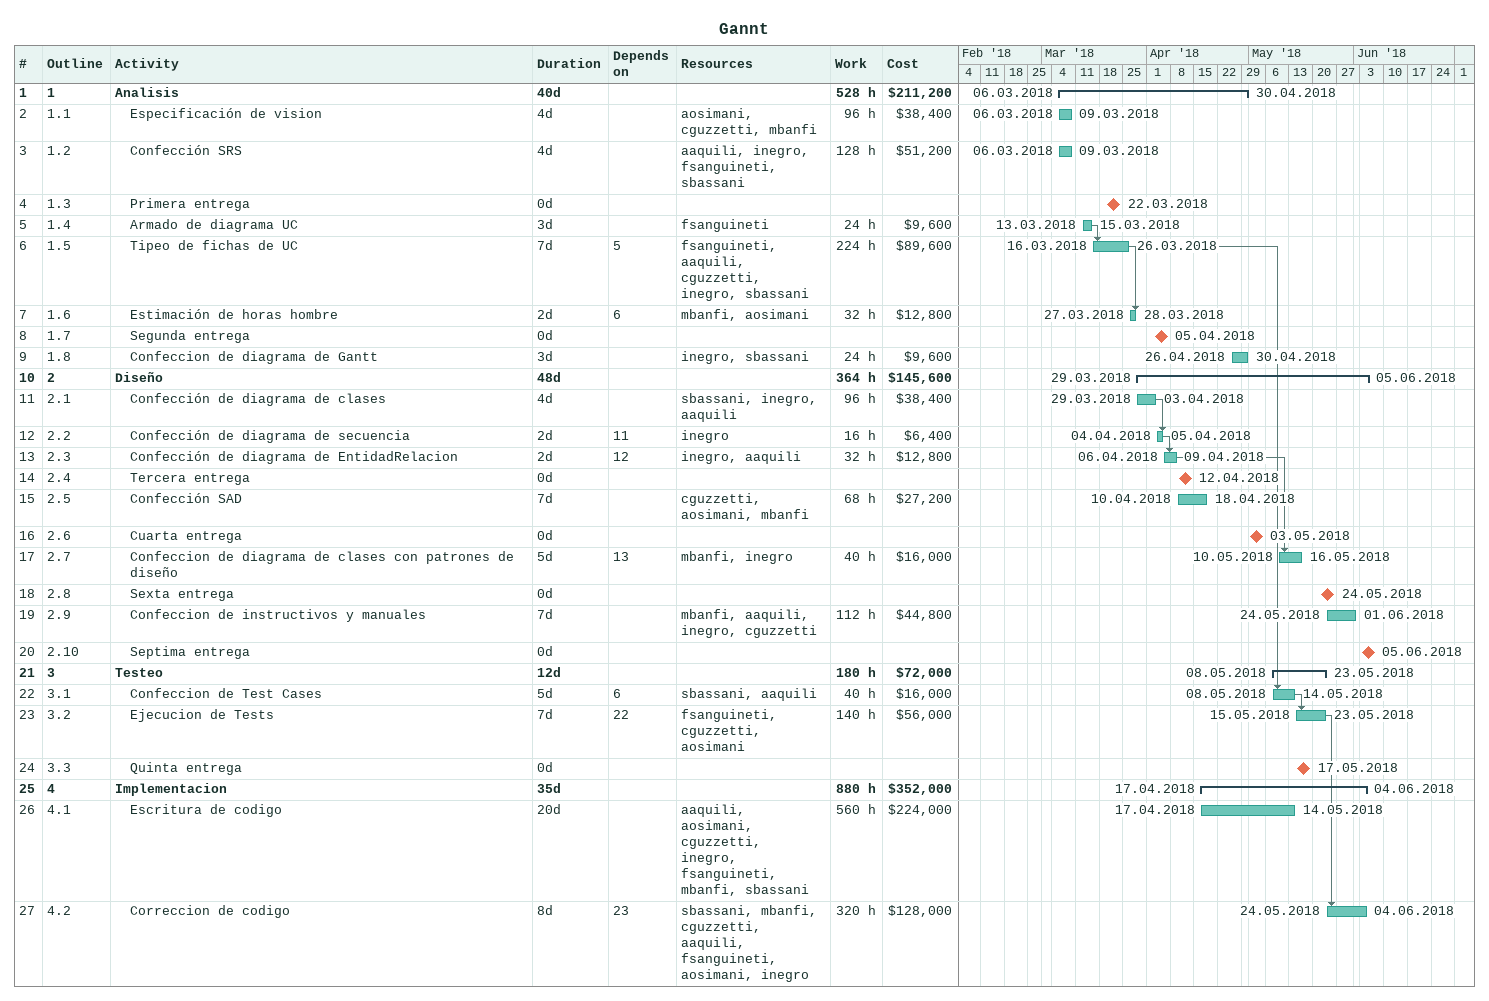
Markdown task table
Gannt

| ID | WBS | Task | Duration | Start | Finish | Predecessors | Resources | Work (h) | Cost ($) |
|---|---|---|---|---|---|---|---|---|---|
| 1 | 1 | **Analisis** | 40d | 2018-03-06 | 2018-04-30 |  |  | 528 | 211200 |
| 2 | 1.1 | Especificación de vision | 4d | 2018-03-06 | 2018-03-09 |  | aosimani, cguzzetti, mbanfi | 96 | 38400 |
| 3 | 1.2 | Confección SRS | 4d | 2018-03-06 | 2018-03-09 |  | aaquili, inegro, fsanguineti, sbassani | 128 | 51200 |
| 4 | 1.3 | Primera entrega | 0d | 2018-03-22 | 2018-03-22 |  |  |  |  |
| 5 | 1.4 | Armado de diagrama UC | 3d | 2018-03-13 | 2018-03-15 |  | fsanguineti | 24 | 9600 |
| 6 | 1.5 | Tipeo de fichas de UC | 7d | 2018-03-16 | 2018-03-26 | 5 | fsanguineti, aaquili, cguzzetti, inegro, sbassani | 224 | 89600 |
| 7 | 1.6 | Estimación de horas hombre | 2d | 2018-03-27 | 2018-03-28 | 6 | mbanfi, aosimani | 32 | 12800 |
| 8 | 1.7 | Segunda entrega | 0d | 2018-04-05 | 2018-04-05 |  |  |  |  |
| 9 | 1.8 | Confeccion de diagrama de Gantt | 3d | 2018-04-26 | 2018-04-30 |  | inegro, sbassani | 24 | 9600 |
| 10 | 2 | **Diseño** | 48d | 2018-03-29 | 2018-06-05 |  |  | 364 | 145600 |
| 11 | 2.1 | Confección de diagrama de clases | 4d | 2018-03-29 | 2018-04-03 |  | sbassani, inegro, aaquili | 96 | 38400 |
| 12 | 2.2 | Confección de diagrama de secuencia | 2d | 2018-04-04 | 2018-04-05 | 11 | inegro | 16 | 6400 |
| 13 | 2.3 | Confección de diagrama de EntidadRelacion | 2d | 2018-04-06 | 2018-04-09 | 12 | inegro, aaquili | 32 | 12800 |
| 14 | 2.4 | Tercera entrega | 0d | 2018-04-12 | 2018-04-12 |  |  |  |  |
| 15 | 2.5 | Confección SAD | 7d | 2018-04-10 | 2018-04-18 |  | cguzzetti, aosimani, mbanfi | 68 | 27200 |
| 16 | 2.6 | Cuarta entrega | 0d | 2018-05-03 | 2018-05-03 |  |  |  |  |
| 17 | 2.7 | Confeccion de diagrama de clases con patrones de diseño | 5d | 2018-05-10 | 2018-05-16 | 13 | mbanfi, inegro | 40 | 16000 |
| 18 | 2.8 | Sexta entrega | 0d | 2018-05-24 | 2018-05-24 |  |  |  |  |
| 19 | 2.9 | Confeccion de instructivos y manuales | 7d | 2018-05-24 | 2018-06-01 |  | mbanfi, aaquili, inegro, cguzzetti | 112 | 44800 |
| 20 | 2.10 | Septima entrega | 0d | 2018-06-05 | 2018-06-05 |  |  |  |  |
| 21 | 3 | **Testeo** | 12d | 2018-05-08 | 2018-05-23 |  |  | 180 | 72000 |
| 22 | 3.1 | Confeccion de Test Cases | 5d | 2018-05-08 | 2018-05-14 | 6 | sbassani, aaquili | 40 | 16000 |
| 23 | 3.2 | Ejecucion de Tests | 7d | 2018-05-15 | 2018-05-23 | 22 | fsanguineti, cguzzetti, aosimani | 140 | 56000 |
| 24 | 3.3 | Quinta entrega | 0d | 2018-05-17 | 2018-05-17 |  |  |  |  |
| 25 | 4 | **Implementacion** | 35d | 2018-04-17 | 2018-06-04 |  |  | 880 | 352000 |
| 26 | 4.1 | Escritura de codigo | 20d | 2018-04-17 | 2018-05-14 |  | aaquili, aosimani, cguzzetti, inegro, fsanguineti, mbanfi, sbassani | 560 | 224000 |
| 27 | 4.2 | Correccion de codigo | 8d | 2018-05-24 | 2018-06-04 | 23 | sbassani, mbanfi, cguzzetti, aaquili, fsanguineti, aosimani, inegro | 320 | 128000 |
